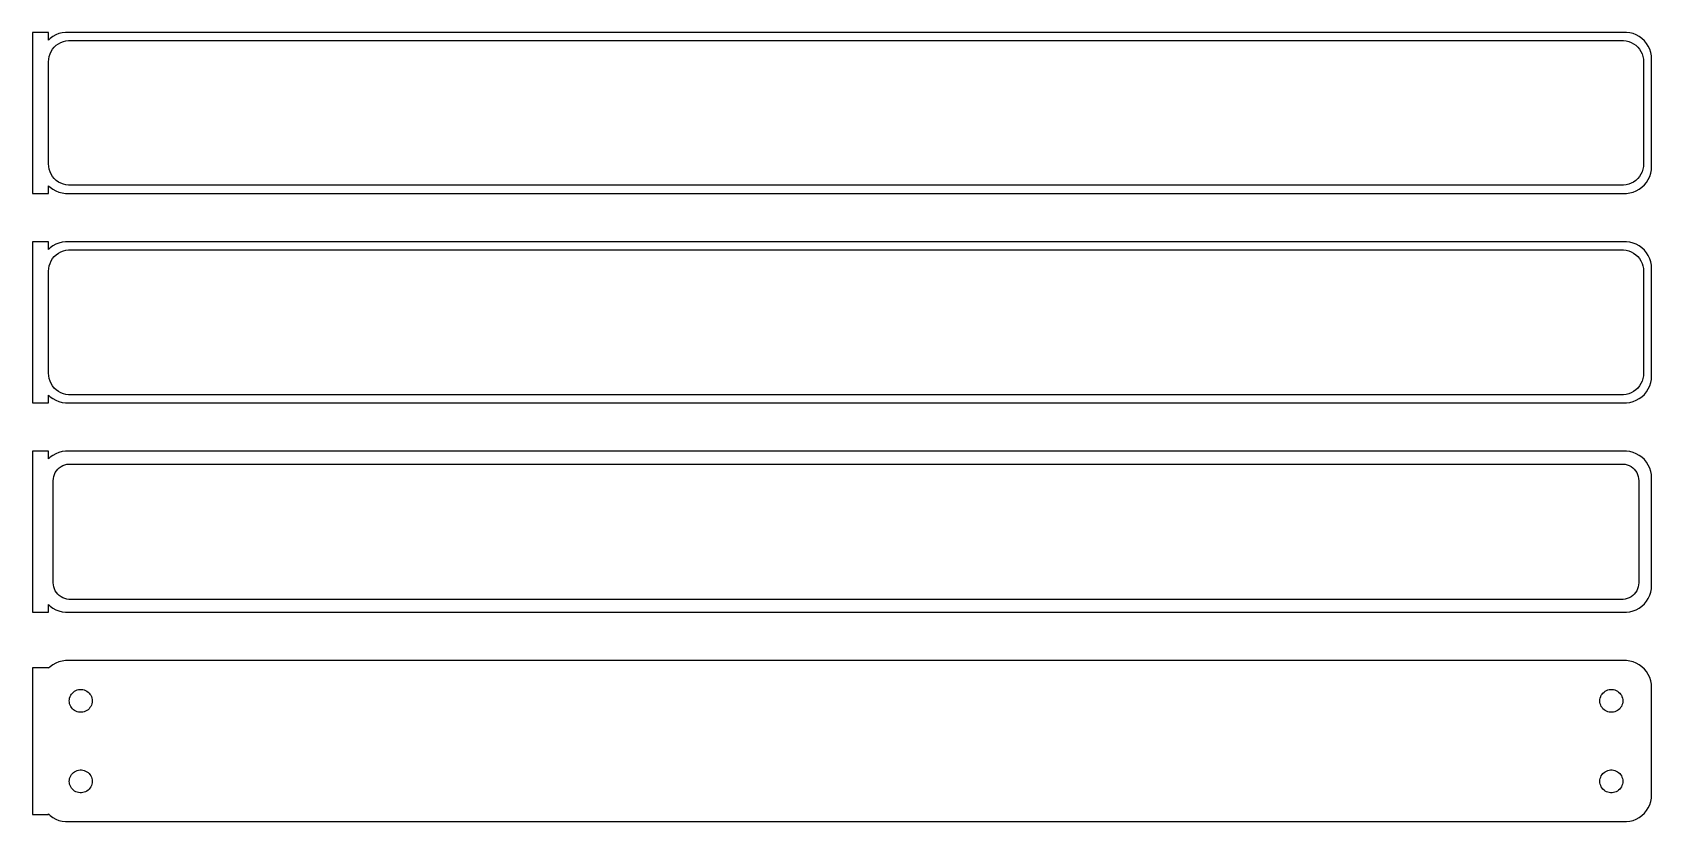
# Model space of a CAD drawing. Header units: metres. Extents: x -152 to 150, y 141 to 288.
import ezdxf

# ---------------------------------------------------------------- set-up
doc = ezdxf.new("R2010")
doc.units = ezdxf.units.M

msp = doc.modelspace()

# ---------------------------------------------------------------- linework, layer by layer
for p, q in [((-148.5, 287.99), (-151.5, 287.99)), ((-151.5, 287.99), (-151.5, 258.01)), ((-148.5, 286.559), (-148.5, 287.99)), ((-148.187, 286.853), (-148.5, 286.559)), ((-147.679, 287.222), (-148.187, 286.853)), ((-147.129, 287.524), (-147.679, 287.222)), ((-146.545, 287.755), (-147.129, 287.524)), ((-145.937, 287.911), (-146.545, 287.755)), ((-145.314, 287.99), (-145.937, 287.911)), ((-145.736, 286.304), (-145.25, 286.429)), ((145.314, 287.99), (-145.314, 287.99)), ((-145.25, 286.429), (-144.751, 286.492)), ((-144.751, 286.492), (144.751, 286.492)), ((144.751, 286.492), (145.25, 286.429)), ((145.25, 286.429), (145.736, 286.304)), ((145.937, 287.911), (145.314, 287.99)), ((146.545, 287.755), (145.937, 287.911)), ((147.129, 287.524), (146.545, 287.755)), ((147.679, 287.222), (147.129, 287.524)), ((148.187, 286.853), (147.679, 287.222)), ((148.645, 286.423), (148.187, 286.853)), ((-148.468, 283.001), (-148.374, 283.495)), ((-148.374, 283.495), (-148.219, 283.972)), ((-148.219, 283.972), (-148.005, 284.427)), ((-148.005, 284.427), (-147.736, 284.851)), ((-147.736, 284.851), (-147.416, 285.238)), ((-147.416, 285.238), (-147.05, 285.582)), ((-147.05, 285.582), (-146.643, 285.877)), ((-146.643, 285.877), (-146.203, 286.119)), ((-146.203, 286.119), (-145.736, 286.304)), ((145.736, 286.304), (146.203, 286.119)), ((146.203, 286.119), (146.643, 285.877)), ((146.643, 285.877), (147.05, 285.582)), ((147.05, 285.582), (147.416, 285.238)), ((147.416, 285.238), (147.736, 284.851)), ((147.736, 284.851), (148.005, 284.427)), ((148.005, 284.427), (148.219, 283.972)), ((148.219, 283.972), (148.374, 283.495)), ((148.374, 283.495), (148.468, 283.001)), ((149.045, 285.939), (148.645, 286.423)), ((149.382, 285.409), (149.045, 285.939)), ((149.649, 284.841), (149.382, 285.409)), ((149.843, 284.243), (149.649, 284.841)), ((149.961, 283.627), (149.843, 284.243)), ((150, 283), (149.961, 283.627)), ((-148.5, 282.5), (-148.468, 283.001)), ((-148.5, 263.5), (-148.5, 282.5)), ((148.468, 283.001), (148.5, 282.5)), ((148.5, 282.5), (148.5, 263.5)), ((150, 263), (150, 283)), ((-148.468, 262.999), (-148.5, 263.5)), ((-148.374, 262.505), (-148.468, 262.999)), ((-148.219, 262.028), (-148.374, 262.505)), ((148.374, 262.505), (148.219, 262.028)), ((148.468, 262.999), (148.374, 262.505)), ((148.5, 263.5), (148.468, 262.999)), ((149.843, 261.757), (149.961, 262.373)), ((149.961, 262.373), (150, 263)), ((-148.5, 259.441), (-148.187, 259.147)), ((-148.5, 258.01), (-148.5, 259.441)), ((-148.005, 261.573), (-148.219, 262.028)), ((-147.736, 261.149), (-148.005, 261.573)), ((-147.416, 260.762), (-147.736, 261.149)), ((-147.05, 260.418), (-147.416, 260.762)), ((-146.643, 260.123), (-147.05, 260.418)), ((-146.203, 259.881), (-146.643, 260.123)), ((-145.736, 259.696), (-146.203, 259.881)), ((-145.25, 259.571), (-145.736, 259.696)), ((-144.751, 259.508), (-145.25, 259.571)), ((144.751, 259.508), (-144.751, 259.508)), ((145.25, 259.571), (144.751, 259.508)), ((145.736, 259.696), (145.25, 259.571)), ((146.203, 259.881), (145.736, 259.696)), ((146.643, 260.123), (146.203, 259.881)), ((147.05, 260.418), (146.643, 260.123)), ((147.416, 260.762), (147.05, 260.418)), ((147.736, 261.149), (147.416, 260.762)), ((148.005, 261.573), (147.736, 261.149)), ((148.219, 262.028), (148.005, 261.573)), ((148.187, 259.147), (148.645, 259.577)), ((148.645, 259.577), (149.045, 260.061)), ((149.045, 260.061), (149.382, 260.591)), ((149.382, 260.591), (149.649, 261.159)), ((149.649, 261.159), (149.843, 261.757)), ((-151.5, 258.01), (-148.5, 258.01)), ((-148.187, 259.147), (-147.679, 258.778)), ((-147.679, 258.778), (-147.129, 258.476)), ((-147.129, 258.476), (-146.545, 258.245)), ((-146.545, 258.245), (-145.937, 258.089)), ((-145.937, 258.089), (-145.314, 258.01)), ((-145.314, 258.01), (145.314, 258.01)), ((145.314, 258.01), (145.937, 258.089)), ((145.937, 258.089), (146.545, 258.245)), ((146.545, 258.245), (147.129, 258.476)), ((147.129, 258.476), (147.679, 258.778)), ((147.679, 258.778), (148.187, 259.147)), ((-148.5, 248.99), (-151.5, 248.99)), ((-151.5, 248.99), (-151.5, 219.01)), ((-148.5, 247.559), (-148.5, 248.99)), ((-148.187, 247.853), (-148.5, 247.559)), ((-147.679, 248.222), (-148.187, 247.853)), ((-147.129, 248.524), (-147.679, 248.222)), ((-146.545, 248.755), (-147.129, 248.524)), ((-145.937, 248.911), (-146.545, 248.755)), ((-146.203, 247.119), (-145.736, 247.304)), ((-145.314, 248.99), (-145.937, 248.911)), ((-145.736, 247.304), (-145.25, 247.429)), ((145.314, 248.99), (-145.314, 248.99)), ((-145.25, 247.429), (-144.751, 247.492)), ((-144.751, 247.492), (144.751, 247.492)), ((144.751, 247.492), (145.25, 247.429)), ((145.25, 247.429), (145.736, 247.304)), ((145.937, 248.911), (145.314, 248.99)), ((145.736, 247.304), (146.203, 247.119)), ((146.545, 248.755), (145.937, 248.911)), ((147.129, 248.524), (146.545, 248.755)), ((147.679, 248.222), (147.129, 248.524)), ((148.187, 247.853), (147.679, 248.222)), ((148.645, 247.423), (148.187, 247.853)), ((149.045, 246.939), (148.645, 247.423)), ((-148.468, 244.001), (-148.374, 244.495)), ((-148.374, 244.495), (-148.219, 244.972)), ((-148.219, 244.972), (-148.005, 245.427)), ((-148.005, 245.427), (-147.736, 245.851)), ((-147.736, 245.851), (-147.416, 246.238)), ((-147.416, 246.238), (-147.05, 246.582)), ((-147.05, 246.582), (-146.643, 246.877)), ((-146.643, 246.877), (-146.203, 247.119)), ((146.203, 247.119), (146.643, 246.877)), ((146.643, 246.877), (147.05, 246.582)), ((147.05, 246.582), (147.416, 246.238)), ((147.416, 246.238), (147.736, 245.851)), ((147.736, 245.851), (148.005, 245.427)), ((148.005, 245.427), (148.219, 244.972)), ((148.219, 244.972), (148.374, 244.495)), ((148.374, 244.495), (148.468, 244.001)), ((149.382, 246.409), (149.045, 246.939)), ((149.649, 245.841), (149.382, 246.409)), ((149.843, 245.243), (149.649, 245.841)), ((149.961, 244.627), (149.843, 245.243)), ((150, 244), (149.961, 244.627)), ((-148.5, 243.5), (-148.468, 244.001)), ((-148.5, 224.5), (-148.5, 243.5)), ((148.468, 244.001), (148.5, 243.5)), ((148.5, 243.5), (148.5, 224.5)), ((150, 224), (150, 244)), ((-148.468, 223.999), (-148.5, 224.5)), ((-148.374, 223.505), (-148.468, 223.999)), ((-148.219, 223.028), (-148.374, 223.505)), ((148.374, 223.505), (148.219, 223.028)), ((148.468, 223.999), (148.374, 223.505)), ((148.5, 224.5), (148.468, 223.999)), ((149.843, 222.757), (149.961, 223.373)), ((149.961, 223.373), (150, 224)), ((-148.5, 220.441), (-148.187, 220.147)), ((-148.5, 219.01), (-148.5, 220.441)), ((-148.005, 222.573), (-148.219, 223.028)), ((-148.187, 220.147), (-147.679, 219.778)), ((-147.736, 222.149), (-148.005, 222.573)), ((-147.416, 221.762), (-147.736, 222.149)), ((-147.05, 221.418), (-147.416, 221.762)), ((-146.643, 221.123), (-147.05, 221.418)), ((-146.203, 220.881), (-146.643, 221.123)), ((-145.736, 220.696), (-146.203, 220.881)), ((-145.25, 220.571), (-145.736, 220.696)), ((-144.751, 220.508), (-145.25, 220.571)), ((144.751, 220.508), (-144.751, 220.508)), ((145.25, 220.571), (144.751, 220.508)), ((145.736, 220.696), (145.25, 220.571)), ((146.203, 220.881), (145.736, 220.696)), ((146.643, 221.123), (146.203, 220.881)), ((147.05, 221.418), (146.643, 221.123)), ((147.416, 221.762), (147.05, 221.418)), ((147.736, 222.149), (147.416, 221.762)), ((147.679, 219.778), (148.187, 220.147)), ((148.005, 222.573), (147.736, 222.149)), ((148.219, 223.028), (148.005, 222.573)), ((148.187, 220.147), (148.645, 220.577)), ((148.645, 220.577), (149.045, 221.061)), ((149.045, 221.061), (149.382, 221.591)), ((149.382, 221.591), (149.649, 222.159)), ((149.649, 222.159), (149.843, 222.757)), ((-151.5, 219.01), (-148.5, 219.01)), ((-147.679, 219.778), (-147.129, 219.476)), ((-147.129, 219.476), (-146.545, 219.245)), ((-146.545, 219.245), (-145.937, 219.089)), ((-145.937, 219.089), (-145.314, 219.01)), ((-145.314, 219.01), (145.314, 219.01)), ((145.314, 219.01), (145.937, 219.089)), ((145.937, 219.089), (146.545, 219.245)), ((146.545, 219.245), (147.129, 219.476)), ((147.129, 219.476), (147.679, 219.778)), ((-148.5, 209.979), (-151.5, 209.979)), ((-151.5, 209.979), (-151.5, 180.021)), ((-148.5, 208.559), (-148.5, 209.979)), ((-148.187, 208.853), (-148.5, 208.559)), ((-147.679, 209.222), (-148.187, 208.853)), ((-147.129, 209.524), (-147.679, 209.222)), ((-146.545, 209.755), (-147.129, 209.524)), ((-145.937, 209.911), (-146.545, 209.755)), ((-145.314, 209.99), (-145.937, 209.911)), ((145.314, 209.99), (-145.314, 209.99)), ((145.937, 209.911), (145.314, 209.99)), ((146.545, 209.755), (145.937, 209.911)), ((147.129, 209.524), (146.545, 209.755)), ((147.679, 209.222), (147.129, 209.524)), ((148.187, 208.853), (147.679, 209.222)), ((148.645, 208.423), (148.187, 208.853)), ((149.045, 207.939), (148.645, 208.423)), ((-147.588, 204.89), (-147.515, 205.274)), ((-147.515, 205.274), (-147.394, 205.646)), ((-147.394, 205.646), (-147.228, 206)), ((-147.228, 206), (-147.018, 206.33)), ((-147.018, 206.33), (-146.769, 206.631)), ((-146.769, 206.631), (-146.484, 206.899)), ((-146.484, 206.899), (-146.168, 207.128)), ((-146.168, 207.128), (-145.825, 207.317)), ((-145.825, 207.317), (-145.462, 207.461)), ((-145.462, 207.461), (-145.083, 207.558)), ((-145.083, 207.558), (-144.695, 207.607)), ((-144.695, 207.607), (144.695, 207.607)), ((144.695, 207.607), (145.083, 207.558)), ((145.083, 207.558), (145.462, 207.461)), ((145.462, 207.461), (145.825, 207.317)), ((145.825, 207.317), (146.168, 207.128)), ((146.168, 207.128), (146.484, 206.899)), ((146.484, 206.899), (146.769, 206.631)), ((146.769, 206.631), (147.018, 206.33)), ((147.018, 206.33), (147.228, 206)), ((147.228, 206), (147.394, 205.646)), ((147.394, 205.646), (147.515, 205.274)), ((147.515, 205.274), (147.588, 204.89)), ((149.382, 207.409), (149.045, 207.939)), ((149.649, 206.841), (149.382, 207.409)), ((149.843, 206.243), (149.649, 206.841)), ((149.961, 205.627), (149.843, 206.243)), ((150, 205), (149.961, 205.627)), ((-147.613, 204.5), (-147.588, 204.89)), ((-147.613, 185.5), (-147.613, 204.5)), ((147.588, 204.89), (147.613, 204.5)), ((147.613, 204.5), (147.613, 185.5)), ((150, 185), (150, 205)), ((-147.588, 185.11), (-147.613, 185.5)), ((-147.515, 184.726), (-147.588, 185.11)), ((-147.394, 184.354), (-147.515, 184.726)), ((-147.228, 184), (-147.394, 184.354)), ((-147.018, 183.67), (-147.228, 184)), ((147.228, 184), (147.018, 183.67)), ((147.394, 184.354), (147.228, 184)), ((147.515, 184.726), (147.394, 184.354)), ((147.588, 185.11), (147.515, 184.726)), ((147.613, 185.5), (147.588, 185.11)), ((149.843, 183.757), (149.961, 184.373)), ((149.961, 184.373), (150, 185)), ((-148.5, 180.021), (-148.5, 181.441)), ((-148.5, 181.441), (-148.187, 181.147)), ((-148.187, 181.147), (-147.679, 180.778)), ((-146.769, 183.369), (-147.018, 183.67)), ((-146.484, 183.101), (-146.769, 183.369)), ((-146.168, 182.872), (-146.484, 183.101)), ((-145.825, 182.683), (-146.168, 182.872)), ((-145.462, 182.539), (-145.825, 182.683)), ((-145.083, 182.442), (-145.462, 182.539)), ((-144.695, 182.393), (-145.083, 182.442)), ((144.695, 182.393), (-144.695, 182.393)), ((145.083, 182.442), (144.695, 182.393)), ((145.462, 182.539), (145.083, 182.442)), ((145.825, 182.683), (145.462, 182.539)), ((146.168, 182.872), (145.825, 182.683)), ((146.484, 183.101), (146.168, 182.872)), ((146.769, 183.369), (146.484, 183.101)), ((147.018, 183.67), (146.769, 183.369)), ((147.679, 180.778), (148.187, 181.147)), ((148.187, 181.147), (148.645, 181.577)), ((148.645, 181.577), (149.045, 182.061)), ((149.045, 182.061), (149.382, 182.591)), ((149.382, 182.591), (149.649, 183.159)), ((149.649, 183.159), (149.843, 183.757)), ((-151.5, 180.021), (-148.5, 180.021)), ((-147.679, 180.778), (-147.129, 180.476)), ((-147.129, 180.476), (-146.545, 180.245)), ((-146.545, 180.245), (-145.937, 180.089)), ((-145.937, 180.089), (-145.314, 180.01)), ((-145.314, 180.01), (145.314, 180.01)), ((145.314, 180.01), (145.937, 180.089)), ((145.937, 180.089), (146.545, 180.245)), ((146.545, 180.245), (147.129, 180.476)), ((147.129, 180.476), (147.679, 180.778)), ((-148.5, 169.653), (-151.5, 169.653)), ((-151.5, 169.653), (-151.5, 142.347)), ((-148.187, 169.853), (-148.5, 169.559)), ((-148.5, 169.559), (-148.5, 169.653)), ((-147.679, 170.222), (-148.187, 169.853)), ((-147.129, 170.524), (-147.679, 170.222)), ((-146.545, 170.755), (-147.129, 170.524)), ((-145.937, 170.911), (-146.545, 170.755)), ((-145.314, 170.99), (-145.937, 170.911)), ((145.314, 170.99), (-145.314, 170.99)), ((145.937, 170.911), (145.314, 170.99)), ((146.545, 170.755), (145.937, 170.911)), ((147.129, 170.524), (146.545, 170.755)), ((147.679, 170.222), (147.129, 170.524)), ((148.187, 169.853), (147.679, 170.222)), ((148.645, 169.423), (148.187, 169.853)), ((149.045, 168.939), (148.645, 169.423)), ((149.382, 168.409), (149.045, 168.939)), ((149.649, 167.841), (149.382, 168.409)), ((149.843, 167.243), (149.649, 167.841)), ((149.961, 166.627), (149.843, 167.243)), ((150, 166), (149.961, 166.627)), ((150, 146), (150, 166)), ((-144.635, 163.5), (-144.618, 163.768)), ((-144.618, 163.232), (-144.635, 163.5)), ((-144.618, 163.768), (-144.568, 164.031)), ((-144.568, 162.969), (-144.618, 163.232)), ((-144.568, 164.031), (-144.485, 164.286)), ((-144.485, 162.714), (-144.568, 162.969)), ((-144.485, 164.286), (-144.371, 164.529)), ((-144.371, 164.529), (-144.227, 164.755)), ((-144.227, 164.755), (-144.057, 164.962)), ((-144.057, 164.962), (-143.861, 165.145)), ((-143.861, 165.145), (-143.644, 165.303)), ((-143.644, 165.303), (-143.409, 165.432)), ((-143.409, 165.432), (-143.16, 165.531)), ((-143.16, 165.531), (-142.9, 165.597)), ((-142.9, 165.597), (-142.634, 165.631)), ((-142.634, 165.631), (-142.366, 165.631)), ((-142.366, 165.631), (-142.1, 165.597)), ((-142.1, 165.597), (-141.84, 165.531)), ((-141.84, 165.531), (-141.591, 165.432)), ((-141.591, 165.432), (-141.356, 165.303)), ((-141.356, 165.303), (-141.139, 165.145)), ((-141.139, 165.145), (-140.943, 164.962)), ((-140.943, 164.962), (-140.773, 164.755)), ((-140.773, 164.755), (-140.629, 164.529)), ((-140.629, 164.529), (-140.515, 164.286)), ((-140.515, 164.286), (-140.432, 164.031)), ((-140.432, 162.969), (-140.515, 162.714)), ((-140.432, 164.031), (-140.382, 163.768)), ((-140.382, 163.232), (-140.432, 162.969)), ((-140.382, 163.768), (-140.365, 163.5)), ((-140.365, 163.5), (-140.382, 163.232)), ((140.365, 163.5), (140.382, 163.768)), ((140.382, 163.232), (140.365, 163.5)), ((140.382, 163.768), (140.432, 164.031)), ((140.432, 162.969), (140.382, 163.232)), ((140.432, 164.031), (140.515, 164.286)), ((140.515, 162.714), (140.432, 162.969)), ((140.515, 164.286), (140.629, 164.529)), ((140.629, 164.529), (140.773, 164.755)), ((140.773, 164.755), (140.943, 164.962)), ((140.943, 164.962), (141.139, 165.145)), ((141.139, 165.145), (141.356, 165.303)), ((141.356, 165.303), (141.591, 165.432)), ((141.591, 165.432), (141.84, 165.531)), ((141.84, 165.531), (142.1, 165.597)), ((142.1, 165.597), (142.366, 165.631)), ((142.366, 165.631), (142.634, 165.631)), ((142.634, 165.631), (142.9, 165.597)), ((142.9, 165.597), (143.16, 165.531)), ((143.16, 165.531), (143.409, 165.432)), ((143.409, 165.432), (143.644, 165.303)), ((143.644, 165.303), (143.861, 165.145)), ((143.861, 165.145), (144.057, 164.962)), ((144.057, 164.962), (144.227, 164.755)), ((144.227, 164.755), (144.371, 164.529)), ((144.371, 164.529), (144.485, 164.286)), ((144.485, 164.286), (144.568, 164.031)), ((144.568, 162.969), (144.485, 162.714)), ((144.568, 164.031), (144.618, 163.768)), ((144.618, 163.232), (144.568, 162.969)), ((144.618, 163.768), (144.635, 163.5)), ((144.635, 163.5), (144.618, 163.232)), ((-144.371, 162.471), (-144.485, 162.714)), ((-144.227, 162.245), (-144.371, 162.471)), ((-144.057, 162.038), (-144.227, 162.245)), ((-143.861, 161.855), (-144.057, 162.038)), ((-143.644, 161.697), (-143.861, 161.855)), ((-143.409, 161.568), (-143.644, 161.697)), ((-143.16, 161.469), (-143.409, 161.568)), ((-142.9, 161.403), (-143.16, 161.469)), ((-142.634, 161.369), (-142.9, 161.403)), ((-142.366, 161.369), (-142.634, 161.369)), ((-142.1, 161.403), (-142.366, 161.369)), ((-141.84, 161.469), (-142.1, 161.403)), ((-141.591, 161.568), (-141.84, 161.469)), ((-141.356, 161.697), (-141.591, 161.568)), ((-141.139, 161.855), (-141.356, 161.697)), ((-140.943, 162.038), (-141.139, 161.855)), ((-140.773, 162.245), (-140.943, 162.038)), ((-140.629, 162.471), (-140.773, 162.245)), ((-140.515, 162.714), (-140.629, 162.471)), ((140.629, 162.471), (140.515, 162.714)), ((140.773, 162.245), (140.629, 162.471)), ((140.943, 162.038), (140.773, 162.245)), ((141.139, 161.855), (140.943, 162.038)), ((141.356, 161.697), (141.139, 161.855)), ((141.591, 161.568), (141.356, 161.697)), ((141.84, 161.469), (141.591, 161.568)), ((142.1, 161.403), (141.84, 161.469)), ((142.366, 161.369), (142.1, 161.403)), ((142.634, 161.369), (142.366, 161.369)), ((142.9, 161.403), (142.634, 161.369)), ((143.16, 161.469), (142.9, 161.403)), ((143.409, 161.568), (143.16, 161.469)), ((143.644, 161.697), (143.409, 161.568)), ((143.861, 161.855), (143.644, 161.697)), ((144.057, 162.038), (143.861, 161.855)), ((144.227, 162.245), (144.057, 162.038)), ((144.371, 162.471), (144.227, 162.245)), ((144.485, 162.714), (144.371, 162.471)), ((-144.635, 148.5), (-144.618, 148.768)), ((-144.618, 148.232), (-144.635, 148.5)), ((-144.618, 148.768), (-144.568, 149.031)), ((-144.568, 147.969), (-144.618, 148.232)), ((-144.568, 149.031), (-144.485, 149.286)), ((-144.485, 147.714), (-144.568, 147.969)), ((-144.485, 149.286), (-144.371, 149.529)), ((-144.371, 149.529), (-144.227, 149.755)), ((-144.227, 149.755), (-144.057, 149.962)), ((-144.057, 149.962), (-143.861, 150.145)), ((-143.861, 150.145), (-143.644, 150.303)), ((-143.644, 150.303), (-143.409, 150.432)), ((-143.409, 150.432), (-143.16, 150.531)), ((-143.16, 150.531), (-142.9, 150.597)), ((-142.9, 150.597), (-142.634, 150.631)), ((-142.634, 150.631), (-142.366, 150.631)), ((-142.366, 150.631), (-142.1, 150.597)), ((-142.1, 150.597), (-141.84, 150.531)), ((-141.84, 150.531), (-141.591, 150.432)), ((-141.591, 150.432), (-141.356, 150.303)), ((-141.356, 150.303), (-141.139, 150.145)), ((-141.139, 150.145), (-140.943, 149.962)), ((-140.943, 149.962), (-140.773, 149.755)), ((-140.773, 149.755), (-140.629, 149.529)), ((-140.629, 149.529), (-140.515, 149.286)), ((-140.515, 149.286), (-140.432, 149.031)), ((-140.432, 147.969), (-140.515, 147.714)), ((-140.432, 149.031), (-140.382, 148.768)), ((-140.382, 148.232), (-140.432, 147.969)), ((-140.382, 148.768), (-140.365, 148.5)), ((-140.365, 148.5), (-140.382, 148.232)), ((140.365, 148.5), (140.382, 148.768)), ((140.382, 148.232), (140.365, 148.5)), ((140.382, 148.768), (140.432, 149.031)), ((140.432, 147.969), (140.382, 148.232)), ((140.432, 149.031), (140.515, 149.286)), ((140.515, 147.714), (140.432, 147.969)), ((140.515, 149.286), (140.629, 149.529)), ((140.629, 149.529), (140.773, 149.755)), ((140.773, 149.755), (140.943, 149.962)), ((140.943, 149.962), (141.139, 150.145)), ((141.139, 150.145), (141.356, 150.303)), ((141.356, 150.303), (141.591, 150.432)), ((141.591, 150.432), (141.84, 150.531)), ((141.84, 150.531), (142.1, 150.597)), ((142.1, 150.597), (142.366, 150.631)), ((142.366, 150.631), (142.634, 150.631)), ((142.634, 150.631), (142.9, 150.597)), ((142.9, 150.597), (143.16, 150.531)), ((143.16, 150.531), (143.409, 150.432)), ((143.409, 150.432), (143.644, 150.303)), ((143.644, 150.303), (143.861, 150.145)), ((143.861, 150.145), (144.057, 149.962)), ((144.057, 149.962), (144.227, 149.755)), ((144.227, 149.755), (144.371, 149.529)), ((144.371, 149.529), (144.485, 149.286)), ((144.485, 149.286), (144.568, 149.031)), ((144.568, 147.969), (144.485, 147.714)), ((144.568, 149.031), (144.618, 148.768)), ((144.618, 148.232), (144.568, 147.969)), ((144.618, 148.768), (144.635, 148.5)), ((144.635, 148.5), (144.618, 148.232)), ((-144.371, 147.471), (-144.485, 147.714)), ((-144.227, 147.245), (-144.371, 147.471)), ((-144.057, 147.038), (-144.227, 147.245)), ((-143.861, 146.855), (-144.057, 147.038)), ((-143.644, 146.697), (-143.861, 146.855)), ((-143.409, 146.568), (-143.644, 146.697)), ((-143.16, 146.469), (-143.409, 146.568)), ((-142.9, 146.403), (-143.16, 146.469)), ((-142.634, 146.369), (-142.9, 146.403)), ((-142.366, 146.369), (-142.634, 146.369)), ((-142.1, 146.403), (-142.366, 146.369)), ((-141.84, 146.469), (-142.1, 146.403)), ((-141.591, 146.568), (-141.84, 146.469)), ((-141.356, 146.697), (-141.591, 146.568)), ((-141.139, 146.855), (-141.356, 146.697)), ((-140.943, 147.038), (-141.139, 146.855)), ((-140.773, 147.245), (-140.943, 147.038)), ((-140.629, 147.471), (-140.773, 147.245)), ((-140.515, 147.714), (-140.629, 147.471)), ((140.629, 147.471), (140.515, 147.714)), ((140.773, 147.245), (140.629, 147.471)), ((140.943, 147.038), (140.773, 147.245)), ((141.139, 146.855), (140.943, 147.038)), ((141.356, 146.697), (141.139, 146.855)), ((141.591, 146.568), (141.356, 146.697)), ((141.84, 146.469), (141.591, 146.568)), ((142.1, 146.403), (141.84, 146.469)), ((142.366, 146.369), (142.1, 146.403)), ((142.634, 146.369), (142.366, 146.369)), ((142.9, 146.403), (142.634, 146.369)), ((143.16, 146.469), (142.9, 146.403)), ((143.409, 146.568), (143.16, 146.469)), ((143.644, 146.697), (143.409, 146.568)), ((143.861, 146.855), (143.644, 146.697)), ((144.057, 147.038), (143.861, 146.855)), ((144.227, 147.245), (144.057, 147.038)), ((144.371, 147.471), (144.227, 147.245)), ((144.485, 147.714), (144.371, 147.471)), ((149.649, 144.159), (149.843, 144.757)), ((149.843, 144.757), (149.961, 145.373)), ((149.961, 145.373), (150, 146)), ((-151.5, 142.347), (-148.5, 142.347)), ((-148.5, 142.347), (-148.5, 142.441)), ((-148.5, 142.441), (-148.187, 142.147)), ((-148.187, 142.147), (-147.679, 141.778)), ((-147.679, 141.778), (-147.129, 141.476)), ((147.129, 141.476), (147.679, 141.778)), ((147.679, 141.778), (148.187, 142.147)), ((148.187, 142.147), (148.645, 142.577)), ((148.645, 142.577), (149.045, 143.061)), ((149.045, 143.061), (149.382, 143.591)), ((149.382, 143.591), (149.649, 144.159)), ((-147.129, 141.476), (-146.545, 141.245)), ((-146.545, 141.245), (-145.937, 141.089)), ((-145.937, 141.089), (-145.314, 141.01)), ((-145.314, 141.01), (145.314, 141.01)), ((145.314, 141.01), (145.937, 141.089)), ((145.937, 141.089), (146.545, 141.245)), ((146.545, 141.245), (147.129, 141.476))]:
    msp.add_line(p, q)

doc.saveas('drawing.dxf')
